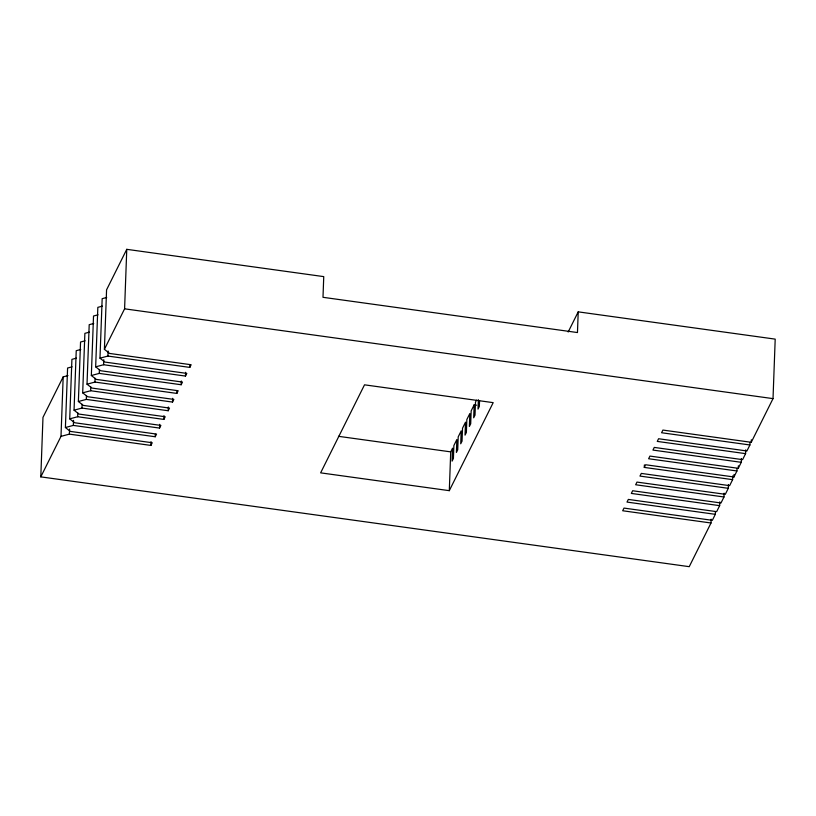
<?xml version="1.0" encoding="UTF-8"?>
<svg xmlns="http://www.w3.org/2000/svg" width="816" height="816" viewBox="0 0 816 816"><rect width="100%" height="100%" fill="white"/><g stroke="black" fill="none" stroke-linecap="round" stroke-linejoin="round"><path stroke-width="1.22" d="M711.144 519.19L711.011 522.995L689.234 566.671L40.8 476.87L42.983 417.374L63.179 376.87L67.973 375.595M40.8 476.87L60.996 436.366L63.179 376.87M60.996 436.366L69.38 434.132L150.899 445.424L152.235 442.751L70.339 431.409L65.402 427.523L67.585 368.026L72.114 366.823M65.402 427.523L73.338 425.411L155.224 436.754L156.56 434.081L74.664 422.749L69.727 418.853L71.91 359.356L76.439 358.153M69.38 434.132L69.574 429.073M73.338 425.411L73.522 420.352M69.727 418.853L77.653 416.741L159.548 428.084L160.874 425.422L78.989 414.079L74.052 410.183L76.235 350.686L80.764 349.483M77.653 416.741L77.795 412.947M74.052 410.183L81.977 408.071L163.873 419.414L165.199 416.752L83.314 405.409L78.377 401.513L80.549 342.016L85.088 340.813M81.977 408.071L82.12 404.277M78.377 401.513L86.302 399.401L168.198 410.744L169.524 408.082L87.628 396.739L82.691 392.843L84.874 333.356L89.403 332.143M86.302 399.401L86.445 395.607M82.691 392.843L90.627 390.742L172.513 402.074L173.849 399.412L91.953 388.069L87.016 384.183L89.199 324.686L93.728 323.483M90.627 390.742L90.76 386.937M87.016 384.183L94.942 382.072L176.837 393.414L178.163 390.742L96.278 379.399L91.341 375.513L93.524 316.016L98.053 314.813M94.942 382.072L95.084 378.267M91.341 375.513L99.266 373.402L181.162 384.744L182.488 382.072L100.603 370.729L95.666 366.843L97.838 307.346L102.377 306.143M99.266 373.402L99.409 369.607M95.666 366.843L103.591 364.732L185.487 376.074L186.813 373.402L104.917 362.069L99.98 358.173L102.163 298.676L106.692 297.473M103.591 364.732L103.775 359.672M99.98 358.173L107.916 356.062L189.802 367.404L191.138 364.742L109.619 353.45L104.397 349.33L106.57 289.833L126.766 249.329L323.748 276.614L322.993 297.31L577.463 332.551L578.218 311.855L775.2 339.13L773.017 398.626L751.24 442.303L662.918 430.073L661.582 432.745L749.914 444.975L750.006 442.445M107.916 356.062L108.1 351.002M104.397 349.33L124.593 308.825L126.766 249.329M150.899 445.424L151.042 441.65M155.224 436.754L155.315 434.245M159.548 428.084L159.691 424.32M163.873 419.414L164.006 415.65M168.198 410.744L168.331 406.98M172.513 402.074L172.655 398.31M176.837 393.414L176.929 390.895M181.162 384.744L181.295 380.97M185.487 376.074L185.62 372.3M189.802 367.404L189.893 364.895M449.3 490.671L493.19 402.645L364.517 384.826L320.627 472.852L449.3 490.671L450.718 451.87L452.554 448.198L452.074 461.132L453.41 458.47L453.88 445.526L456.868 439.528L456.399 452.462L457.725 449.8L458.204 436.866L461.193 430.858L460.724 443.792L462.05 441.13L462.529 428.196L465.518 422.188L465.038 435.122L466.375 432.46L466.844 419.526L469.843 413.528L469.363 426.462L470.699 423.79L471.169 410.856L474.157 404.858L476.677 405.205M474.157 404.858L473.688 417.792L475.014 415.12L475.493 402.186L476.493 400.187M478.36 399.718L478.013 409.122L479.339 406.45L479.553 400.574M732.758 475.85L732.625 479.645L644.293 467.415L644.385 464.906M711.011 522.995L622.679 510.755L624.016 508.093L712.337 520.322L715.326 514.325L715.428 511.785M715.326 514.325L627.004 502.085L628.33 499.423L716.662 511.652L719.651 505.655L719.794 501.85M719.651 505.655L631.329 493.425L632.655 490.753L720.987 502.982L723.976 496.985L724.118 493.19M723.976 496.985L635.654 484.755L636.98 482.083L725.302 494.312L728.3 488.315L728.433 484.52M644.293 467.415L645.629 464.753L733.951 476.983L734.043 474.453M733.951 476.983L736.94 470.975L737.032 468.445M736.94 470.975L648.618 458.745L649.944 456.083L738.276 468.313L738.368 465.783M738.276 468.313L741.265 462.315L741.407 458.51M741.265 462.315L652.943 450.075L654.269 447.413L742.591 459.643L745.589 453.645L745.722 449.84M751.24 442.303L751.332 439.773M568.171 332.01L578.218 311.855M732.625 479.645L729.626 485.653L641.305 473.413L639.968 476.085L728.3 488.315M749.914 444.975L746.915 450.973L658.594 438.743L657.257 441.405L745.589 453.645M124.593 308.825L773.017 398.626M338.456 436.315L450.718 451.87"/></g></svg>
